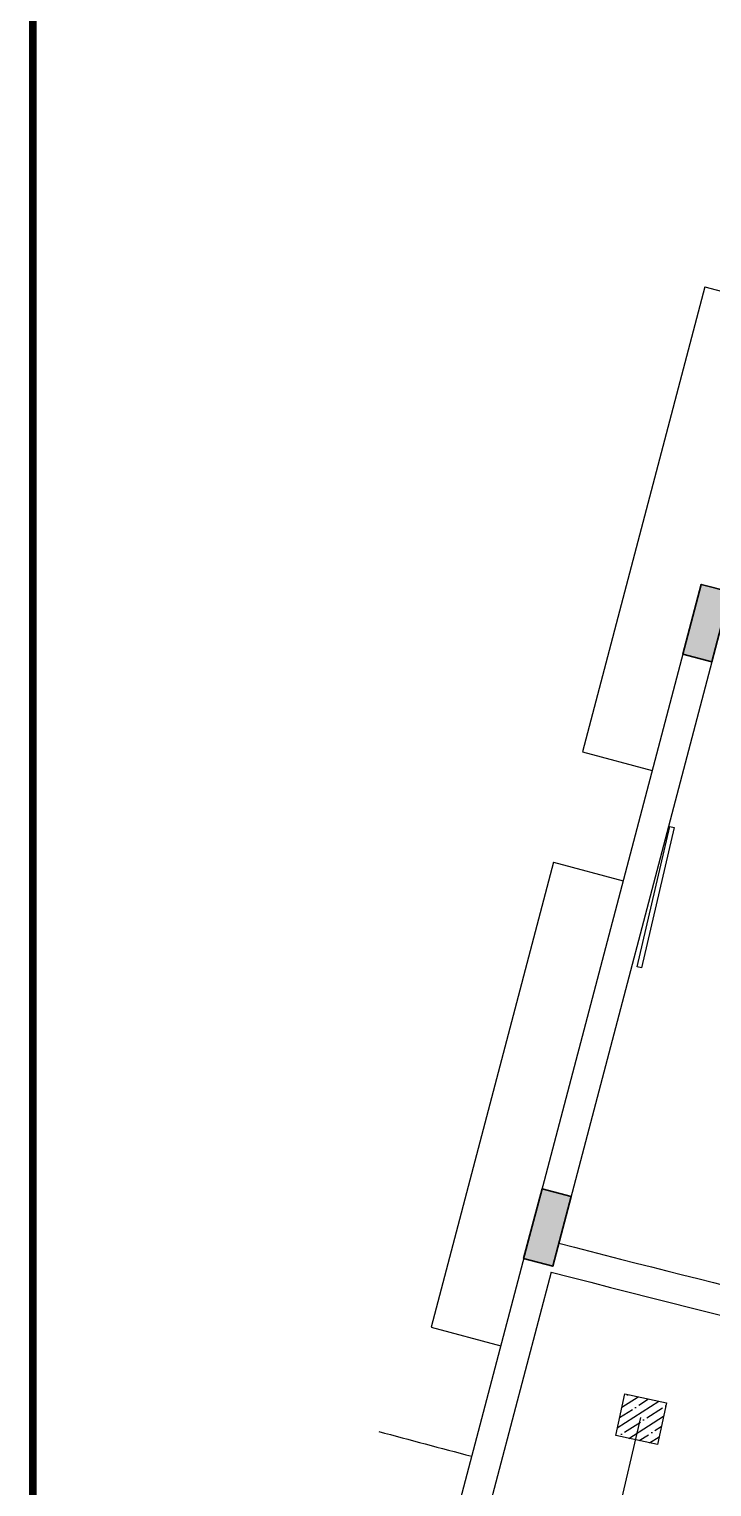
# Model space of a CAD drawing. Header units: inches. Extents: x -221585 to 401252, y -284294 to 332380.
# Drawn here: x 141612 to 142180, y 39491 to 40704 of the extents above; entities that cross this region are included whole.
import ezdxf

# ---------------------------------------------------------------- set-up
doc = ezdxf.new("R2010")
doc.units = ezdxf.units.IN
doc.header["$MEASUREMENT"] = 0
doc.layers.add('column fa 25', color=3, linetype='Continuous', lineweight=35)

# ---------------------------------------------------------------- blocks, each defined once
blk = doc.blocks.new('ddfe')
at = {"layer": 'column fa 25', "ltscale": 10}
h = blk.add_hatch(color=3, dxfattribs=at)
h.set_gradient(color1=(141, 141, 141), color2=(145, 145, 145), one_color=1, tint=0.57, name='CYLINDER')
h.paths.add_polyline_path([(177039, 119902.4), (177064, 119902.4), (177064, 119962.4), (177039, 119962.4)])
at = {"layer": 'column fa 25', "color": 2, "ltscale": 10}
blk.add_lwpolyline([(177039, 119902.4), (177064, 119902.4), (177064, 119962.4), (177039, 119962.4)], close=True, dxfattribs=at)

msp = doc.modelspace()

# ---------------------------------------------------------------- hatches: boundary and pattern name
at = {"ltscale": 10}
h = msp.add_hatch(dxfattribs=at)
h.set_pattern_fill('ANSI35', color=1, scale=50, angle=-12.353)
h.set_pattern_definition([(32.6469947, (-49337.842, -104949.522), (-6.7432699, 10.5251276), []), (32.6469947, (-49329.208, -104951.413), (-6.7432699, 10.5251276), [15.625, -3.125, 0, -3.125])])
h.paths.add_polyline_path([(142134.9, 39526.2), (142142.5, 39560.9), (142107.8, 39568.5), (142100.2, 39533.8)])

# ---------------------------------------------------------------- linework, layer by layer
at = {"color": 20, "ltscale": 10}
for p, q in [((142174.5, 40489.2, 0.4), (142072.6, 40102.4, 0.4)), ((142174.5, 40489.2, 0.4), (142232.5, 40473.9, 0.4)), ((142072.6, 40102.4, 0.4), (142130.6, 40087.1, 0.4)), ((142048.4, 40010.6, 0.4), (141946.6, 39623.8, 0.4)), ((142048.4, 40010.6, 0.4), (142106.5, 39995.3, 0.4)), ((141946.6, 39623.8, 0.4), (142004.6, 39608.5, 0.4))]:
    msp.add_line(p, q, dxfattribs=at)
at = {"color": 4, "ltscale": 8}
for p, q in [((142171.4, 40241.8, 0.4), (141960, 39439.2, 0.4)), ((142180.3, 40177.4, 0.4), (142052.9, 39693.9, 0.4)), ((142046.4, 39669.7, 0.4), (141984, 39432.8, 0.4)), ((142042.9, 39675.9, 0.4), (142042.9, 39675.8, 0.4))]:
    msp.add_line(p, q, dxfattribs=at)
at = {"color": 5}
for p, q in [((142118, 39923.6, 0.4), (142145.2, 40040.3, 0.4)), ((142148.8, 40039.5, 0.4), (142121.6, 39922.7, 0.4)), ((142145.2, 40040.3, 0.4), (142148.8, 40039.5, 0.4)), ((142121.6, 39922.7, 0.4), (142118, 39923.6, 0.4))]:
    msp.add_line(p, q, dxfattribs=at)
at = {"color": 6}
msp.add_line((142120.8, 39548.7), (142014.3, 39092.7), dxfattribs=at)
at = {"color": 6, "const_width": 6.3}
msp.add_lwpolyline([(141615.1, 36021.8), (141615.1, 41852.6), (150230.4, 41882.2), (150230.4, 36051.4)], close=True, dxfattribs=at)
at = {"color": 1, "ltscale": 10}
msp.add_lwpolyline([(142107.8, 39568.5), (142142.5, 39560.9), (142134.9, 39526.2), (142100.2, 39533.8)], close=True, dxfattribs=at)
at = {"color": 4, "ltscale": 10}
for centre, radius, start, end in [((145097.2, 51351.5, 0.4), 11488.5, 255.24555, 255.37022), ((145093.7, 51339.5, 0.8), 12036.1, 255.36652, 259.40805), ((145096.2, 51350.1, 0.8), 12071.9, 255.3667, 257.95552)]:
    msp.add_arc(centre, radius, start, end, dxfattribs=at)
at = {"color": 20, "ltscale": 10}
msp.add_arc((145092.1, 51332.1), 12218.5, 254.87038, 255.24553, dxfattribs=at)

# ---------------------------------------------------------------- block references
at = {"layer": 'column fa 25', "color": 3, "extrusion": (-0.002536, 0.00066792, 0.999997), "rotation": 345.2438381490571}
for p in [(-59584.2, -30670.9, -333.3), (-59716.7, -31173.8, -333.2)]:
    msp.add_blockref('ddfe', p, dxfattribs=at)

doc.saveas('drawing.dxf')
